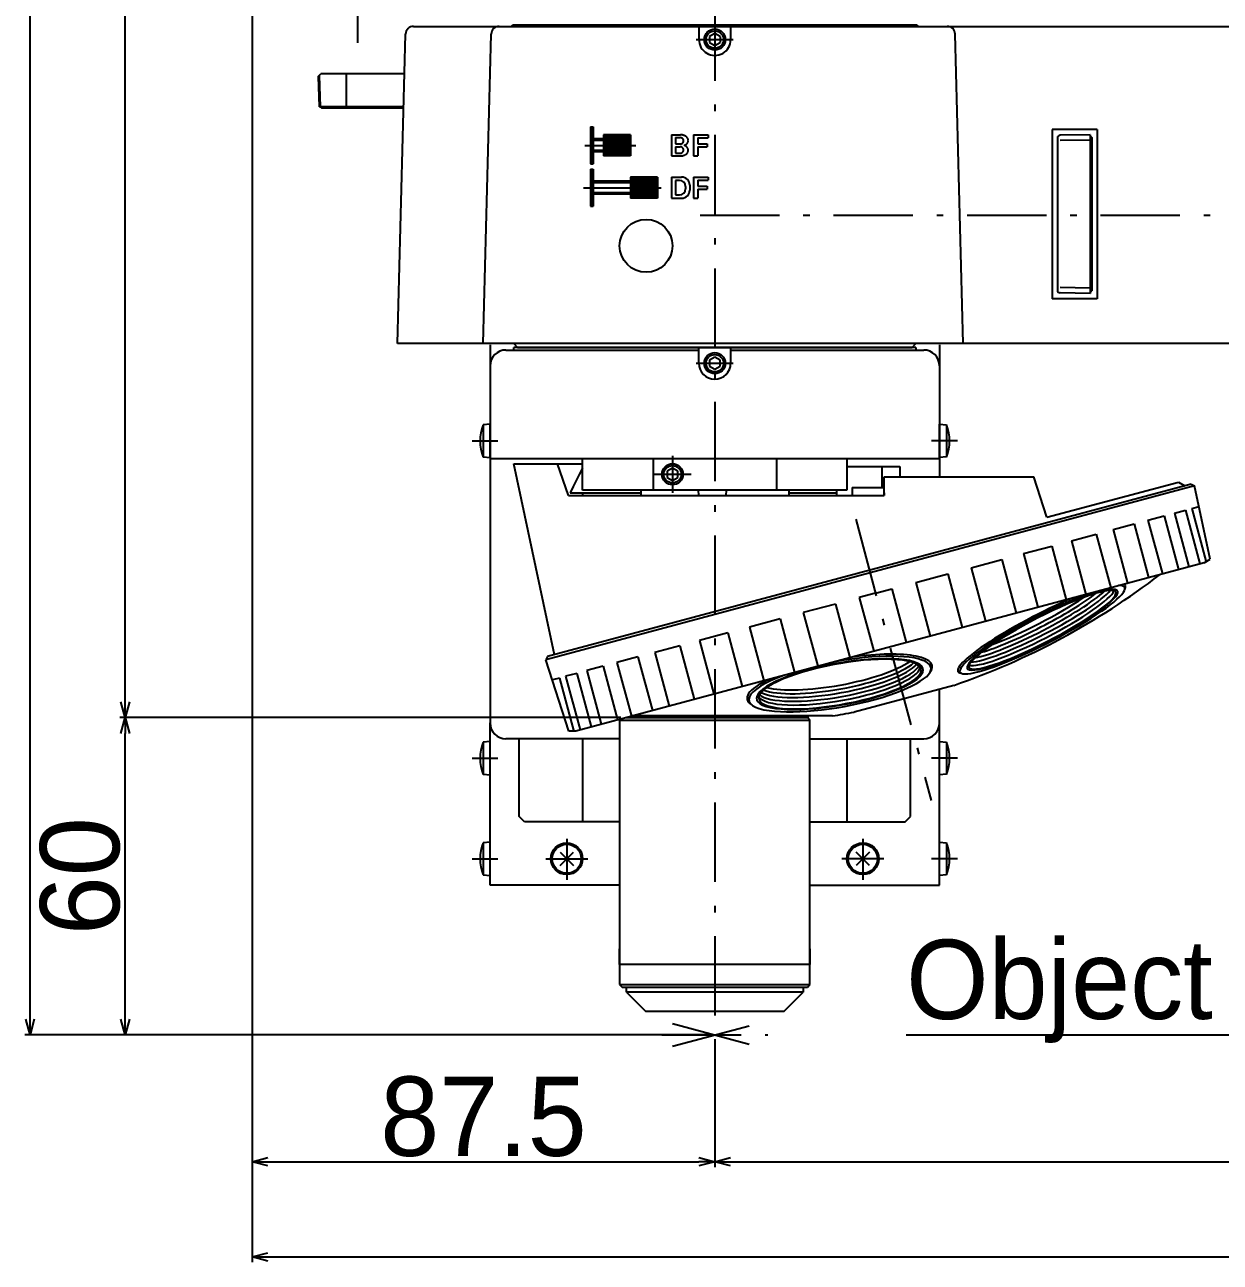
# Model space of a CAD drawing. Header units: millimetres. Extents: x -101 to 1189, y 101 to 982.
# Drawn here: x 717.2 to 943.3, y 118.9 to 352.9 of the extents above; entities that cross this region are included whole.
import ezdxf

# ---------------------------------------------------------------- set-up
doc = ezdxf.new("R2010")
doc.units = ezdxf.units.MM
doc.linetypes.add('DASHDOT', pattern=[50.5, 30, -9, 2.5, -9])
for name, color, linetype in [('1', 7, 'Continuous'), ('2', 134, 'Continuous'), ('3', 214, 'Continuous')]:
    doc.layers.add(name, color=color, linetype=linetype)
doc.styles.get("Standard").update_dxf_attribs({"font": 'strkfont.shx', "bigfont": 'bigstrkfont.shx'})

# ---------------------------------------------------------------- blocks, each defined once
blk = doc.blocks.new('_Open30')
at = {"color": 0, "lineweight": -2}
for p, q in [((-1, 0.268), (0, 0)), ((0, 0), (-1, -0.268)), ((0, 0), (-1, 0))]:
    blk.add_line(p, q, dxfattribs=at)

msp = doc.modelspace()

# ---------------------------------------------------------------- linework, layer by layer
at = {"layer": '1', "color": 7, "linetype": 'Continuous'}
for p, q in [((787.69, 292.59), (789.22, 351.13)), ((790.72, 352.59), (1077.37, 352.59)), ((803.88, 292.59), (805.41, 351.13)), ((809.19, 352.59), (809.49, 352.89)), ((809.49, 352.89), (885.89, 352.89)), ((844.69, 352.59), (844.69, 350.05)), ((847.69, 351.25), (846.69, 350.67)), ((848.69, 350.67), (847.69, 351.25)), ((850.69, 352.59), (850.69, 350.05)), ((885.89, 352.89), (886.19, 352.59)), ((894.67, 292.59), (893.14, 351.13)), ((846.69, 350.67), (846.69, 349.51)), ((846.69, 349.51), (847.69, 348.94)), ((847.69, 348.94), (848.69, 349.51)), ((848.69, 350.67), (848.69, 349.51)), ((772.7, 343.09), (773.17, 343.59)), ((772.7, 343.09), (772.85, 337.39)), ((772.89, 343.3), (773.05, 337.4)), ((789.03, 343.59), (773.17, 343.59)), ((777.99, 343.59), (777.99, 337.09)), ((788.86, 337.39), (772.85, 337.39)), ((773.05, 337.39), (773.35, 337.09)), ((788.86, 337.09), (773.35, 337.09)), ((824.17, 333.58), (824.17, 326.58)), ((824.3, 333.58), (824.17, 333.45)), ((824.43, 333.58), (824.17, 333.32)), ((824.57, 333.58), (824.17, 333.18)), ((824.17, 333.58), (824.66, 333.58)), ((824.66, 333.55), (824.17, 333.05)), ((824.66, 333.41), (824.17, 332.91)), ((824.66, 333.28), (824.17, 332.78)), ((824.66, 333.14), (824.17, 332.64)), ((824.66, 333.01), (824.17, 332.51)), ((824.66, 332.87), (824.17, 332.37)), ((824.66, 332.74), (824.17, 332.24)), ((824.66, 332.6), (824.17, 332.1)), ((824.66, 332.47), (824.17, 331.97)), ((824.66, 332.34), (824.17, 331.84)), ((824.66, 333.58), (824.66, 331.33)), ((911.49, 333.09), (911.49, 301.09)), ((919.99, 333.09), (911.49, 333.09)), ((919.99, 333.09), (919.99, 301.09)), ((824.66, 332.2), (824.17, 331.7)), ((824.66, 332.07), (824.17, 331.57)), ((824.66, 331.93), (824.17, 331.43)), ((824.66, 331.8), (824.17, 331.3)), ((824.66, 331.66), (824.17, 331.16)), ((824.66, 331.53), (824.17, 331.03)), ((824.66, 331.39), (824.17, 330.89)), ((824.74, 331.33), (824.17, 330.76)), ((824.88, 331.33), (824.17, 330.62)), ((824.66, 330.99), (824.17, 330.49)), ((824.66, 330.85), (824.17, 330.35)), ((824.66, 330.72), (824.17, 330.22)), ((824.66, 330.58), (824.17, 330.08)), ((824.66, 330.45), (824.17, 329.95)), ((824.66, 330.31), (824.17, 329.81)), ((824.66, 330.18), (824.17, 329.68)), ((824.66, 330.05), (824.17, 329.55)), ((826.67, 331.33), (824.66, 331.33)), ((824.66, 331.03), (824.66, 329.13)), ((826.67, 331.03), (824.66, 331.03)), ((825.01, 331.33), (824.71, 331.03)), ((825.15, 331.33), (824.85, 331.03)), ((825.28, 331.33), (824.98, 331.03)), ((825.42, 331.33), (825.12, 331.03)), ((825.55, 331.33), (825.25, 331.03)), ((825.68, 331.33), (825.38, 331.03)), ((825.82, 331.33), (825.52, 331.03)), ((825.95, 331.33), (825.65, 331.03)), ((826.09, 331.33), (825.79, 331.03)), ((826.22, 331.33), (825.92, 331.03)), ((826.36, 331.33), (826.06, 331.03)), ((826.49, 331.33), (826.19, 331.03)), ((826.63, 331.33), (826.33, 331.03)), ((826.67, 331.24), (826.46, 331.03)), ((826.67, 331.1), (826.6, 331.03)), ((828.86, 332.08), (826.67, 329.89)), ((828.99, 332.08), (826.67, 329.76)), ((829.13, 332.08), (826.67, 329.62)), ((828.72, 332.08), (826.67, 330.02)), ((829.26, 332.08), (826.67, 329.49)), ((829.4, 332.08), (826.67, 329.35)), ((829.53, 332.08), (826.67, 329.22)), ((829.67, 332.08), (826.67, 329.08)), ((829.8, 332.08), (826.67, 328.95)), ((829.94, 332.08), (826.67, 328.81)), ((830.07, 332.08), (826.67, 328.68)), ((830.21, 332.08), (826.67, 328.54)), ((830.34, 332.08), (826.67, 328.41)), ((830.48, 332.08), (826.67, 328.27)), ((830.61, 332.08), (826.67, 328.14)), ((826.7, 332.08), (826.67, 332.05)), ((826.84, 332.08), (826.67, 331.91)), ((826.97, 332.08), (826.67, 331.78)), ((827.11, 332.08), (826.67, 331.64)), ((827.24, 332.08), (826.67, 331.51)), ((826.67, 332.08), (826.67, 331.33)), ((827.38, 332.08), (826.67, 331.37)), ((827.51, 332.08), (826.67, 331.24)), ((827.65, 332.08), (826.67, 331.1)), ((827.78, 332.08), (826.67, 330.97)), ((827.92, 332.08), (826.67, 330.83)), ((828.05, 332.08), (826.67, 330.7)), ((828.19, 332.08), (826.67, 330.56)), ((828.32, 332.08), (826.67, 330.43)), ((828.45, 332.08), (826.67, 330.29)), ((828.59, 332.08), (826.67, 330.16)), ((831.77, 332.08), (826.67, 332.08)), ((826.67, 331.03), (826.67, 329.13)), ((830.74, 332.08), (826.74, 328.08)), ((830.88, 332.08), (826.88, 328.08)), ((831.01, 332.08), (827.01, 328.08)), ((831.15, 332.08), (827.15, 328.08)), ((831.28, 332.08), (827.28, 328.08)), ((831.42, 332.08), (827.42, 328.08)), ((831.55, 332.08), (827.55, 328.08)), ((831.69, 332.08), (827.69, 328.08)), ((831.77, 332.03), (827.82, 328.08)), ((831.77, 331.89), (827.96, 328.08)), ((831.77, 331.76), (828.09, 328.08)), ((831.77, 331.62), (828.23, 328.08)), ((831.77, 331.49), (828.36, 328.08)), ((831.77, 331.35), (828.5, 328.08)), ((831.77, 331.22), (828.63, 328.08)), ((831.77, 331.08), (828.77, 328.08)), ((831.77, 330.95), (828.9, 328.08)), ((831.77, 330.81), (829.03, 328.08)), ((831.77, 330.68), (829.17, 328.08)), ((831.77, 330.54), (829.3, 328.08)), ((831.77, 330.41), (829.44, 328.08)), ((831.77, 330.28), (829.57, 328.08)), ((831.77, 330.14), (829.71, 328.08)), ((831.77, 330.01), (829.84, 328.08)), ((831.77, 332.08), (831.77, 328.08)), ((839.49, 332.08), (839.49, 328.08)), ((839.49, 332.08), (841.21, 332.08)), ((840.26, 331.55), (840.26, 330.35)), ((840.26, 331.55), (841.16, 331.55)), ((840.26, 330.35), (841.17, 330.35)), ((841.26, 332.08), (841.21, 332.08)), ((841.35, 332.08), (841.26, 332.08)), ((841.45, 332.07), (841.35, 332.08)), ((841.54, 332.05), (841.45, 332.07)), ((841.63, 332.03), (841.54, 332.05)), ((841.72, 332.01), (841.63, 332.03)), ((841.81, 331.98), (841.72, 332.01)), ((841.89, 331.95), (841.81, 331.98)), ((841.98, 331.92), (841.89, 331.95)), ((841.9, 330.08), (841.98, 330.12)), ((841.94, 330.07), (841.9, 330.08)), ((842.02, 330.03), (841.94, 330.07)), ((842.05, 331.88), (841.98, 331.92)), ((841.98, 330.12), (842.06, 330.16)), ((842.1, 329.99), (842.02, 330.03)), ((842.13, 331.84), (842.05, 331.88)), ((842.06, 330.16), (842.14, 330.2)), ((842.17, 329.95), (842.1, 329.99)), ((842.2, 331.8), (842.13, 331.84)), ((842.14, 330.2), (842.21, 330.24)), ((842.24, 329.9), (842.17, 329.95)), ((842.27, 331.75), (842.2, 331.8)), ((842.21, 330.24), (842.28, 330.29)), ((842.33, 331.7), (842.27, 331.75)), ((842.28, 330.29), (842.34, 330.34)), ((842.39, 331.65), (842.33, 331.7)), ((842.34, 330.34), (842.4, 330.39)), ((842.45, 331.59), (842.39, 331.65)), ((842.4, 330.39), (842.45, 330.45)), ((842.49, 331.53), (842.45, 331.59)), ((842.45, 330.45), (842.5, 330.51)), ((842.54, 331.47), (842.49, 331.53)), ((842.5, 330.51), (842.54, 330.57)), ((842.58, 331.41), (842.54, 331.47)), ((842.54, 330.57), (842.58, 330.63)), ((842.61, 331.35), (842.58, 331.41)), ((842.58, 330.63), (842.61, 330.69)), ((842.64, 331.29), (842.61, 331.35)), ((842.61, 330.69), (842.64, 330.75)), ((842.66, 331.22), (842.64, 331.29)), ((842.64, 330.75), (842.66, 330.82)), ((842.67, 331.15), (842.66, 331.22)), ((842.66, 330.82), (842.67, 330.89)), ((842.68, 331.09), (842.67, 331.15)), ((842.67, 330.89), (842.68, 330.95)), ((842.69, 331.02), (842.68, 331.09)), ((842.68, 330.95), (842.69, 331.02)), ((843.69, 332.08), (843.69, 328.08)), ((843.69, 332.08), (846.45, 332.08)), ((844.47, 331.52), (844.47, 330.36)), ((844.47, 331.52), (846.45, 331.52)), ((844.47, 330.36), (846.24, 330.36)), ((846.24, 330.36), (846.24, 329.8)), ((846.45, 332.08), (846.45, 331.52)), ((912.49, 331.49), (912.49, 302.7)), ((918.69, 332.09), (912.98, 331.99)), ((918.69, 331.09), (912.99, 330.99)), ((918.69, 332.09), (918.69, 302.09)), ((918.69, 331.89), (918.99, 331.59)), ((918.99, 331.59), (918.99, 302.59)), ((824.66, 329.91), (824.17, 329.41)), ((824.66, 329.78), (824.17, 329.28)), ((824.66, 329.64), (824.17, 329.14)), ((824.66, 329.51), (824.17, 329.01)), ((824.66, 329.37), (824.17, 328.87)), ((824.66, 329.24), (824.17, 328.74)), ((824.7, 329.13), (824.17, 328.6)), ((824.83, 329.13), (824.17, 328.47)), ((824.66, 328.83), (824.17, 328.33)), ((824.66, 328.7), (824.17, 328.2)), ((824.66, 328.56), (824.17, 328.06)), ((824.66, 328.43), (824.17, 327.93)), ((824.66, 328.29), (824.17, 327.79)), ((824.66, 328.16), (824.17, 327.66)), ((824.66, 328.02), (824.17, 327.52)), ((824.66, 327.89), (824.17, 327.39)), ((824.66, 327.76), (824.17, 327.26)), ((824.66, 327.62), (824.17, 327.12)), ((826.67, 329.13), (824.66, 329.13)), ((826.67, 328.83), (824.66, 328.83)), ((824.66, 328.83), (824.66, 326.58)), ((824.97, 329.13), (824.67, 328.83)), ((825.1, 329.13), (824.8, 328.83)), ((825.24, 329.13), (824.94, 328.83)), ((825.37, 329.13), (825.07, 328.83)), ((825.51, 329.13), (825.21, 328.83)), ((825.64, 329.13), (825.34, 328.83)), ((825.77, 329.13), (825.47, 328.83)), ((825.91, 329.13), (825.61, 328.83)), ((826.04, 329.13), (825.74, 328.83)), ((826.18, 329.13), (825.88, 328.83)), ((826.31, 329.13), (826.01, 328.83)), ((826.45, 329.13), (826.15, 328.83)), ((826.58, 329.13), (826.28, 328.83)), ((826.67, 329.08), (826.42, 328.83)), ((826.67, 328.95), (826.55, 328.83)), ((826.67, 328.83), (826.67, 328.08)), ((831.77, 328.08), (826.67, 328.08)), ((831.77, 329.87), (829.98, 328.08)), ((831.77, 329.74), (830.11, 328.08)), ((831.77, 329.6), (830.25, 328.08)), ((831.77, 329.47), (830.38, 328.08)), ((831.77, 329.33), (830.52, 328.08)), ((831.77, 329.2), (830.65, 328.08)), ((831.77, 329.06), (830.79, 328.08)), ((831.77, 328.93), (830.92, 328.08)), ((831.77, 328.79), (831.06, 328.08)), ((831.77, 328.66), (831.19, 328.08)), ((831.77, 328.52), (831.32, 328.08)), ((831.77, 328.39), (831.46, 328.08)), ((831.77, 328.25), (831.59, 328.08)), ((831.77, 328.12), (831.73, 328.08)), ((839.49, 328.08), (841.21, 328.08)), ((840.26, 329.82), (840.26, 328.62)), ((840.26, 329.82), (841.17, 329.82)), ((840.26, 328.62), (841.16, 328.62)), ((841.21, 328.08), (841.31, 328.09)), ((841.31, 328.09), (841.4, 328.1)), ((841.4, 328.1), (841.5, 328.11)), ((841.5, 328.11), (841.59, 328.13)), ((841.59, 328.13), (841.68, 328.15)), ((841.68, 328.15), (841.77, 328.17)), ((841.77, 328.17), (841.85, 328.2)), ((841.85, 328.2), (841.94, 328.23)), ((841.94, 328.23), (842.02, 328.27)), ((842.02, 328.27), (842.1, 328.31)), ((842.1, 328.31), (842.17, 328.35)), ((842.17, 328.35), (842.24, 328.4)), ((842.31, 329.86), (842.24, 329.9)), ((842.24, 328.4), (842.3, 328.44)), ((842.3, 328.44), (842.37, 328.5)), ((842.37, 329.8), (842.31, 329.86)), ((842.42, 329.75), (842.37, 329.8)), ((842.37, 328.5), (842.42, 328.55)), ((842.47, 329.69), (842.42, 329.75)), ((842.42, 328.55), (842.47, 328.61)), ((842.52, 329.63), (842.47, 329.69)), ((842.47, 328.61), (842.52, 328.67)), ((842.56, 329.57), (842.52, 329.63)), ((842.52, 328.67), (842.56, 328.73)), ((842.6, 329.51), (842.56, 329.57)), ((842.56, 328.73), (842.6, 328.79)), ((842.62, 329.45), (842.6, 329.51)), ((842.6, 328.79), (842.62, 328.85)), ((842.65, 329.38), (842.62, 329.45)), ((842.62, 328.85), (842.65, 328.92)), ((842.67, 329.32), (842.65, 329.38)), ((842.65, 328.92), (842.67, 328.98)), ((842.68, 329.25), (842.67, 329.32)), ((842.67, 328.98), (842.68, 329.05)), ((842.68, 329.18), (842.68, 329.25)), ((842.68, 329.12), (842.68, 329.18)), ((842.68, 329.05), (842.68, 329.12)), ((843.69, 328.08), (844.47, 328.08)), ((844.47, 329.8), (844.47, 328.08)), ((844.47, 329.8), (846.24, 329.8)), ((824.66, 327.49), (824.17, 326.99)), ((824.66, 327.35), (824.17, 326.85)), ((824.66, 327.22), (824.17, 326.72)), ((824.66, 327.08), (824.17, 326.58)), ((824.17, 326.58), (824.66, 326.58)), ((824.17, 325.58), (824.17, 318.58)), ((824.17, 325.58), (824.17, 325.58)), ((824.3, 325.58), (824.17, 325.44)), ((824.44, 325.58), (824.17, 325.31)), ((824.17, 325.58), (824.66, 325.58)), ((824.57, 325.58), (824.17, 325.18)), ((824.66, 325.54), (824.17, 325.04)), ((824.66, 325.41), (824.17, 324.91)), ((824.66, 325.27), (824.17, 324.77)), ((824.66, 326.95), (824.3, 326.58)), ((824.66, 326.81), (824.44, 326.58)), ((824.66, 326.68), (824.57, 326.58)), ((824.66, 325.58), (824.66, 323.33)), ((824.66, 325.14), (824.17, 324.64)), ((824.66, 325), (824.17, 324.5)), ((824.66, 324.87), (824.17, 324.37)), ((824.66, 324.73), (824.17, 324.23)), ((824.66, 324.6), (824.17, 324.1)), ((824.66, 324.46), (824.17, 323.96)), ((824.66, 324.33), (824.17, 323.83)), ((824.66, 324.19), (824.17, 323.69)), ((824.66, 324.06), (824.17, 323.56)), ((824.66, 323.92), (824.17, 323.42)), ((824.66, 323.79), (824.17, 323.29)), ((824.66, 323.65), (824.17, 323.15)), ((824.66, 323.52), (824.17, 323.02)), ((824.66, 323.39), (824.17, 322.89)), ((824.75, 323.33), (824.17, 322.75)), ((824.88, 323.33), (824.17, 322.62)), ((824.66, 322.98), (824.17, 322.48)), ((831.77, 323.33), (824.66, 323.33)), ((824.66, 323.03), (824.66, 321.13)), ((831.77, 323.03), (824.66, 323.03)), ((825.02, 323.33), (824.72, 323.03)), ((825.15, 323.33), (824.85, 323.03)), ((825.29, 323.33), (824.99, 323.03)), ((825.42, 323.33), (825.12, 323.03)), ((825.56, 323.33), (825.26, 323.03)), ((825.69, 323.33), (825.39, 323.03)), ((825.83, 323.33), (825.53, 323.03)), ((825.96, 323.33), (825.66, 323.03)), ((826.1, 323.33), (825.8, 323.03)), ((826.23, 323.33), (825.93, 323.03)), ((826.37, 323.33), (826.06, 323.03)), ((826.5, 323.33), (826.2, 323.03)), ((826.63, 323.33), (826.33, 323.03)), ((826.77, 323.33), (826.47, 323.03)), ((826.9, 323.33), (826.6, 323.03)), ((827.04, 323.33), (826.74, 323.03)), ((827.17, 323.33), (826.87, 323.03)), ((827.31, 323.33), (827.01, 323.03)), ((827.44, 323.33), (827.14, 323.03)), ((827.58, 323.33), (827.28, 323.03)), ((827.71, 323.33), (827.41, 323.03)), ((827.85, 323.33), (827.55, 323.03)), ((827.98, 323.33), (827.68, 323.03)), ((828.12, 323.33), (827.82, 323.03)), ((828.25, 323.33), (827.95, 323.03)), ((828.39, 323.33), (828.09, 323.03)), ((828.52, 323.33), (828.22, 323.03)), ((828.65, 323.33), (828.35, 323.03)), ((828.79, 323.33), (828.49, 323.03)), ((828.92, 323.33), (828.62, 323.03)), ((829.06, 323.33), (828.76, 323.03)), ((829.19, 323.33), (828.89, 323.03)), ((829.33, 323.33), (829.03, 323.03)), ((829.46, 323.33), (829.16, 323.03)), ((829.6, 323.33), (829.3, 323.03)), ((829.73, 323.33), (829.43, 323.03)), ((829.87, 323.33), (829.57, 323.03)), ((830, 323.33), (829.7, 323.03)), ((830.14, 323.33), (829.84, 323.03)), ((830.27, 323.33), (829.97, 323.03)), ((830.41, 323.33), (830.11, 323.03)), ((830.54, 323.33), (830.24, 323.03)), ((830.68, 323.33), (830.38, 323.03)), ((830.81, 323.33), (830.51, 323.03)), ((830.94, 323.33), (830.64, 323.03)), ((831.08, 323.33), (830.78, 323.03)), ((831.21, 323.33), (830.91, 323.03)), ((831.35, 323.33), (831.05, 323.03)), ((831.48, 323.33), (831.18, 323.03)), ((831.62, 323.33), (831.32, 323.03)), ((831.75, 323.33), (831.45, 323.03)), ((831.77, 323.21), (831.59, 323.03)), ((831.77, 323.08), (831.72, 323.03)), ((835.33, 324.08), (831.77, 320.52)), ((835.47, 324.08), (831.77, 320.38)), ((835.6, 324.08), (831.77, 320.25)), ((835.74, 324.08), (831.77, 320.11)), ((835.2, 324.08), (831.77, 320.65)), ((833.18, 324.08), (831.77, 322.67)), ((833.31, 324.08), (831.77, 322.54)), ((833.45, 324.08), (831.77, 322.4)), ((833.58, 324.08), (831.77, 322.27)), ((833.72, 324.08), (831.77, 322.13)), ((833.85, 324.08), (831.77, 322)), ((833.98, 324.08), (831.77, 321.86)), ((834.12, 324.08), (831.77, 321.73)), ((834.25, 324.08), (831.77, 321.6)), ((834.39, 324.08), (831.77, 321.46)), ((834.52, 324.08), (831.77, 321.33)), ((834.66, 324.08), (831.77, 321.19)), ((834.79, 324.08), (831.77, 321.06)), ((834.93, 324.08), (831.77, 320.92)), ((835.06, 324.08), (831.77, 320.79)), ((836.87, 324.08), (831.77, 324.08)), ((832.91, 324.08), (831.77, 322.94)), ((833.04, 324.08), (831.77, 322.81)), ((832.5, 324.08), (831.77, 323.35)), ((832.64, 324.08), (831.77, 323.21)), ((832.77, 324.08), (831.77, 323.08)), ((831.83, 324.08), (831.77, 324.02)), ((831.96, 324.08), (831.77, 323.89)), ((832.1, 324.08), (831.77, 323.75)), ((832.23, 324.08), (831.77, 323.62)), ((832.37, 324.08), (831.77, 323.48)), ((831.77, 324.08), (831.77, 323.33)), ((831.77, 323.03), (831.77, 321.13)), ((835.87, 324.08), (831.87, 320.08)), ((836, 324.08), (832.01, 320.08)), ((836.14, 324.08), (832.14, 320.08)), ((836.27, 324.08), (832.27, 320.08)), ((836.41, 324.08), (832.41, 320.08)), ((836.54, 324.08), (832.54, 320.08)), ((836.68, 324.08), (832.68, 320.08)), ((836.81, 324.08), (832.81, 320.08)), ((836.87, 324), (832.95, 320.08)), ((836.87, 323.87), (833.08, 320.08)), ((836.87, 323.73), (833.22, 320.08)), ((836.87, 323.6), (833.35, 320.08)), ((836.87, 323.46), (833.49, 320.08)), ((836.87, 323.33), (833.62, 320.08)), ((836.87, 323.19), (833.76, 320.08)), ((836.87, 323.06), (833.89, 320.08)), ((836.87, 322.92), (834.03, 320.08)), ((836.87, 324.08), (836.87, 320.08)), ((839.49, 324.08), (839.49, 320.08)), ((839.49, 324.08), (841.4, 324.08)), ((840.27, 323.46), (840.27, 320.7)), ((841.01, 323.46), (840.27, 323.46)), ((843.69, 324.08), (843.69, 320.08)), ((843.69, 324.08), (846.45, 324.08)), ((844.47, 323.52), (844.47, 322.36)), ((844.47, 323.52), (846.45, 323.52)), ((846.45, 324.08), (846.45, 323.52)), ((824.66, 322.85), (824.17, 322.35)), ((824.66, 322.71), (824.17, 322.21)), ((824.66, 322.58), (824.17, 322.08)), ((824.66, 322.44), (824.17, 321.94)), ((824.66, 322.31), (824.17, 321.81)), ((824.66, 322.17), (824.17, 321.67)), ((824.66, 322.04), (824.17, 321.54)), ((824.66, 321.9), (824.17, 321.4)), ((824.66, 321.77), (824.17, 321.27)), ((824.66, 321.63), (824.17, 321.13)), ((824.66, 321.5), (824.17, 321)), ((824.66, 321.36), (824.17, 320.86)), ((824.66, 321.23), (824.17, 320.73)), ((824.7, 321.13), (824.17, 320.6)), ((824.84, 321.13), (824.17, 320.46)), ((824.66, 320.83), (824.17, 320.33)), ((824.66, 320.69), (824.17, 320.19)), ((831.77, 321.13), (824.66, 321.13)), ((824.66, 320.83), (824.66, 318.58)), ((831.77, 320.83), (824.66, 320.83)), ((824.97, 321.13), (824.67, 320.83)), ((825.11, 321.13), (824.81, 320.83)), ((825.24, 321.13), (824.94, 320.83)), ((825.38, 321.13), (825.08, 320.83)), ((825.51, 321.13), (825.21, 320.83)), ((825.65, 321.13), (825.35, 320.83)), ((825.78, 321.13), (825.48, 320.83)), ((825.92, 321.13), (825.62, 320.83)), ((826.05, 321.13), (825.75, 320.83)), ((826.19, 321.13), (825.89, 320.83)), ((826.32, 321.13), (826.02, 320.83)), ((826.46, 321.13), (826.15, 320.83)), ((826.59, 321.13), (826.29, 320.83)), ((826.72, 321.13), (826.42, 320.83)), ((826.86, 321.13), (826.56, 320.83)), ((826.99, 321.13), (826.69, 320.83)), ((827.13, 321.13), (826.83, 320.83)), ((827.26, 321.13), (826.96, 320.83)), ((827.4, 321.13), (827.1, 320.83)), ((827.53, 321.13), (827.23, 320.83)), ((827.67, 321.13), (827.37, 320.83)), ((827.8, 321.13), (827.5, 320.83)), ((827.94, 321.13), (827.64, 320.83)), ((828.07, 321.13), (827.77, 320.83)), ((828.21, 321.13), (827.91, 320.83)), ((828.34, 321.13), (828.04, 320.83)), ((828.48, 321.13), (828.18, 320.83)), ((828.61, 321.13), (828.31, 320.83)), ((828.74, 321.13), (828.44, 320.83)), ((828.88, 321.13), (828.58, 320.83)), ((829.01, 321.13), (828.71, 320.83)), ((829.15, 321.13), (828.85, 320.83)), ((829.28, 321.13), (828.98, 320.83)), ((829.42, 321.13), (829.12, 320.83)), ((829.55, 321.13), (829.25, 320.83)), ((829.69, 321.13), (829.39, 320.83)), ((829.82, 321.13), (829.52, 320.83)), ((829.96, 321.13), (829.66, 320.83)), ((830.09, 321.13), (829.79, 320.83)), ((830.23, 321.13), (829.93, 320.83)), ((830.36, 321.13), (830.06, 320.83)), ((830.5, 321.13), (830.2, 320.83)), ((830.63, 321.13), (830.33, 320.83)), ((830.77, 321.13), (830.47, 320.83)), ((830.9, 321.13), (830.6, 320.83)), ((831.03, 321.13), (830.73, 320.83)), ((831.17, 321.13), (830.87, 320.83)), ((831.3, 321.13), (831, 320.83)), ((831.44, 321.13), (831.14, 320.83)), ((831.57, 321.13), (831.27, 320.83)), ((831.71, 321.13), (831.41, 320.83)), ((831.77, 321.06), (831.54, 320.83)), ((831.77, 320.92), (831.68, 320.83)), ((831.77, 320.83), (831.77, 320.08)), ((836.87, 322.79), (834.16, 320.08)), ((836.87, 322.65), (834.3, 320.08)), ((836.87, 322.52), (834.43, 320.08)), ((836.87, 322.38), (834.56, 320.08)), ((836.87, 322.25), (834.7, 320.08)), ((836.87, 322.12), (834.83, 320.08)), ((836.87, 321.98), (834.97, 320.08)), ((836.87, 321.85), (835.1, 320.08)), ((836.87, 321.71), (835.24, 320.08)), ((836.87, 321.58), (835.37, 320.08)), ((836.87, 321.44), (835.51, 320.08)), ((836.87, 321.31), (835.64, 320.08)), ((836.87, 321.17), (835.78, 320.08)), ((836.87, 321.04), (835.91, 320.08)), ((836.87, 320.9), (836.05, 320.08)), ((836.87, 320.77), (836.18, 320.08)), ((836.87, 320.63), (836.32, 320.08)), ((840.27, 320.7), (841.01, 320.7)), ((842.18, 322.3), (842.18, 321.87)), ((842.95, 322.53), (842.95, 321.64)), ((844.47, 322.36), (846.24, 322.36)), ((844.47, 321.8), (844.47, 320.08)), ((844.47, 321.8), (846.24, 321.8)), ((846.24, 322.36), (846.24, 321.8)), ((824.66, 320.56), (824.17, 320.06)), ((824.66, 320.42), (824.17, 319.92)), ((824.66, 320.29), (824.17, 319.79)), ((824.66, 320.15), (824.17, 319.65)), ((824.66, 320.02), (824.17, 319.52)), ((824.66, 319.88), (824.17, 319.38)), ((824.66, 319.75), (824.17, 319.25)), ((824.66, 319.61), (824.17, 319.11)), ((824.66, 319.48), (824.17, 318.98)), ((824.66, 319.34), (824.17, 318.84)), ((824.66, 319.21), (824.17, 318.71)), ((824.66, 319.07), (824.17, 318.58)), ((824.17, 318.58), (824.66, 318.58)), ((824.66, 318.94), (824.31, 318.58)), ((824.66, 318.81), (824.44, 318.58)), ((824.66, 318.67), (824.58, 318.58)), ((836.87, 320.08), (831.77, 320.08)), ((836.87, 320.5), (836.45, 320.08)), ((836.87, 320.36), (836.59, 320.08)), ((836.87, 320.23), (836.72, 320.08)), ((836.87, 320.09), (836.85, 320.08)), ((839.49, 320.08), (841.4, 320.08)), ((843.69, 320.08), (844.47, 320.08)), ((918.69, 302.1), (912.98, 302.2)), ((918.69, 303.1), (912.99, 303.2)), ((918.69, 302.29), (918.99, 302.59)), ((919.99, 301.09), (911.49, 301.09)), ((1054.19, 292.59), (787.69, 292.59)), ((809.69, 292.59), (810.39, 291.89)), ((884.99, 291.89), (885.69, 292.59)), ((805.19, 292.39), (805.19, 220.89)), ((808.19, 291.39), (844.69, 291.39)), ((885.69, 291.89), (809.69, 291.89)), ((809.69, 291.39), (809.69, 291.89)), ((810.39, 291.89), (884.99, 291.89)), ((844.69, 288.89), (844.69, 291.89)), ((850.69, 291.89), (850.69, 288.89)), ((850.69, 291.39), (887.19, 291.39)), ((885.69, 291.89), (885.69, 291.39)), ((890.19, 292.39), (890.19, 288.39)), ((847.69, 290.05), (846.69, 289.47)), ((846.69, 289.47), (846.69, 288.31)), ((846.69, 288.31), (847.69, 287.74)), ((848.69, 289.47), (847.69, 290.05)), ((847.69, 287.74), (848.69, 288.31)), ((848.69, 288.31), (848.69, 289.47)), ((890.19, 288.39), (890.19, 267.39)), ((805.19, 277.34), (803.89, 277.23)), ((803.89, 277.23), (803.89, 271.16)), ((805.19, 271.04), (805.19, 277.34)), ((890.19, 271.04), (890.19, 277.34)), ((890.19, 277.34), (891.49, 277.23)), ((891.49, 277.23), (891.49, 271.16)), ((803.89, 271.16), (805.19, 271.04)), ((805.19, 270.89), (890.19, 270.89)), ((809.69, 269.89), (817.94, 269.89)), ((817.37, 233.78), (809.69, 269.89)), ((817.94, 269.89), (822.69, 269.89)), ((820, 263.89), (817.94, 269.89)), ((822.69, 264.89), (822.69, 270.89)), ((836.03, 270.89), (836.03, 264.89)), ((859.35, 270.89), (859.35, 264.89)), ((872.69, 270.89), (872.69, 264.89)), ((872.69, 269.39), (882.69, 269.39)), ((879.31, 265.39), (879.31, 269.39)), ((882.69, 269.39), (882.69, 267.39)), ((891.49, 271.16), (890.19, 271.04)), ((822.07, 267.88), (821.46, 266.73)), ((822.7, 269.02), (822.07, 267.88)), ((839.69, 269.05), (838.69, 268.47)), ((838.69, 268.47), (838.69, 267.31)), ((838.69, 267.31), (839.69, 266.74)), ((840.69, 268.47), (839.69, 269.05)), ((839.69, 266.74), (840.69, 267.31)), ((840.69, 267.31), (840.69, 268.47)), ((879.69, 267.39), (908.01, 267.39)), ((879.69, 263.89), (879.69, 267.39)), ((910.49, 259.77), (908.01, 267.39)), ((938.4, 265.69), (815.73, 232.82)), ((937.79, 266.05), (816.08, 233.44)), ((820.88, 265.56), (820.33, 264.39)), ((821.46, 266.73), (820.88, 265.56)), ((872.69, 264.89), (822.69, 264.89)), ((833.69, 264.89), (833.69, 263.89)), ((844.57, 264.89), (844.62, 263.89)), ((849.86, 264.89), (849.8, 263.89)), ((861.69, 264.89), (861.69, 263.89)), ((870.69, 264.89), (870.69, 263.89)), ((873.69, 265.39), (879.69, 265.39)), ((873.69, 265.39), (873.69, 263.89)), ((910.49, 259.77), (935.36, 266.43)), ((935.36, 266.43), (936.58, 265.72)), ((937.79, 266.05), (938.4, 265.69)), ((941.35, 251.82), (938.4, 265.69)), ((820, 263.89), (879.69, 263.89)), ((820.33, 264.39), (833.69, 264.39)), ((822.7, 264.39), (822.7, 264.14)), ((822.7, 264.14), (822.7, 263.89)), ((861.69, 264.39), (870.69, 264.39)), ((875.69, 263.89), (876.54, 263.89)), ((878.84, 263.89), (879.69, 263.89)), ((879.69, 264.39), (879.69, 263.89)), ((929.61, 259.2), (932.7, 260.02)), ((932.7, 260.02), (935.41, 249.88)), ((934.61, 260.54), (936.72, 261.1)), ((934.61, 260.54), (937.33, 250.39)), ((936.72, 261.1), (939.44, 250.96)), ((937.9, 261.42), (939.24, 261.78)), ((937.9, 261.42), (940.61, 251.27)), ((923.05, 257.44), (927.01, 258.5)), ((923.05, 257.44), (925.76, 247.3)), ((927.01, 258.5), (929.73, 248.36)), ((929.61, 259.2), (932.33, 249.06)), ((915.12, 255.31), (919.84, 256.58)), ((915.12, 255.31), (917.83, 245.17)), ((919.84, 256.58), (922.56, 246.44)), ((906.06, 252.89), (911.4, 254.32)), ((906.06, 252.89), (908.78, 242.74)), ((911.4, 254.32), (914.12, 244.18)), ((940.22, 251.17), (821.42, 219.34)), ((896.16, 250.23), (901.95, 251.79)), ((901.95, 251.79), (904.67, 241.64)), ((940.22, 251.17), (941.35, 251.82)), ((885.7, 247.43), (891.78, 249.06)), ((891.78, 249.06), (894.49, 238.92)), ((896.16, 250.23), (898.87, 240.09)), ((878.1, 245.4), (881.19, 246.22)), ((881.19, 246.22), (883.9, 236.08)), ((885.7, 247.43), (888.42, 237.29)), ((870.5, 243.36), (864.43, 241.73)), ((870.5, 243.36), (873.22, 233.22)), ((878.1, 245.4), (875.02, 244.57)), ((875.02, 244.57), (877.74, 234.43)), ((864.43, 241.73), (867.15, 231.59)), ((860.05, 240.56), (854.25, 239)), ((854.25, 239), (856.97, 228.86)), ((860.05, 240.56), (862.77, 230.42)), ((850.14, 237.9), (844.8, 236.47)), ((844.8, 236.47), (847.52, 226.33)), ((850.14, 237.9), (852.86, 227.76)), ((841.09, 235.48), (836.36, 234.21)), ((836.36, 234.21), (839.08, 224.07)), ((841.09, 235.48), (843.81, 225.34)), ((816.08, 233.44), (815.73, 232.82)), ((820.11, 219.34), (815.73, 232.82)), ((833.16, 233.35), (829.19, 232.29)), ((829.19, 232.29), (831.91, 222.15)), ((833.16, 233.35), (835.88, 223.21)), ((818.31, 229.37), (816.97, 229.01)), ((818.31, 229.37), (821.03, 219.23)), ((821.59, 230.25), (819.48, 229.69)), ((819.48, 229.69), (822.2, 219.55)), ((821.59, 230.25), (824.31, 220.11)), ((826.59, 231.59), (823.51, 230.77)), ((823.51, 230.77), (826.23, 220.62)), ((826.59, 231.59), (829.31, 221.45)), ((892.87, 227.97), (874.03, 222.92)), ((890.19, 190.19), (890.19, 227.25)), ((874.22, 222.97), (874.03, 222.92)), ((805.19, 190.19), (805.19, 220.89)), ((829.69, 221.39), (829.91, 221.61)), ((829.69, 221.39), (829.69, 171.39)), ((829.69, 221.39), (865.69, 221.39)), ((830.95, 221.89), (865.19, 221.89)), ((830.95, 221.89), (865.19, 221.89)), ((865.19, 221.89), (830.96, 221.89)), ((869.95, 222.19), (832.07, 222.19)), ((867.81, 222.19), (832.07, 222.19)), ((865.49, 222.19), (865.19, 221.89)), ((865.49, 222.19), (865.19, 221.89)), ((865.69, 221.39), (865.19, 221.89)), ((865.69, 171.39), (865.69, 221.39)), ((829.69, 217.89), (808.19, 217.89)), ((829.69, 217.89), (808.19, 217.89)), ((810.69, 203.19), (810.69, 217.89)), ((821.42, 219.34), (820.11, 219.34)), ((822.69, 217.89), (822.69, 202.19)), ((865.69, 217.89), (887.19, 217.89)), ((865.69, 217.89), (887.19, 217.89)), ((872.69, 217.89), (872.69, 202.19)), ((884.69, 203.19), (884.69, 217.89)), ((805.19, 217.34), (803.89, 217.23)), ((803.89, 217.23), (803.89, 211.16)), ((805.19, 211.04), (805.19, 217.34)), ((890.19, 211.04), (890.19, 217.34)), ((890.19, 217.34), (891.49, 217.23)), ((891.49, 217.23), (891.49, 211.16)), ((803.89, 211.16), (805.19, 211.04)), ((891.49, 211.16), (890.19, 211.04)), ((811.69, 202.19), (810.69, 203.19)), ((829.69, 202.19), (811.69, 202.19)), ((865.69, 202.19), (883.69, 202.19)), ((883.69, 202.19), (884.69, 203.19)), ((805.19, 198.34), (803.89, 198.23)), ((803.89, 198.23), (803.89, 192.16)), ((805.19, 192.04), (805.19, 198.34)), ((890.19, 198.34), (891.49, 198.23)), ((890.19, 192.04), (890.19, 198.34)), ((891.49, 198.23), (891.49, 192.16)), ((818.42, 193.92), (820.96, 196.46)), ((818.42, 196.46), (820.96, 193.92)), ((876.96, 193.92), (874.42, 196.46)), ((876.96, 196.46), (874.42, 193.92)), ((803.89, 192.16), (805.19, 192.04)), ((891.49, 192.16), (890.19, 192.04)), ((829.69, 190.19), (805.19, 190.19)), ((865.69, 190.19), (890.19, 190.19)), ((829.69, 175.19), (829.69, 178.19)), ((865.69, 178.19), (865.69, 175.19)), ((865.69, 175.19), (829.69, 175.19)), ((829.69, 171.39), (865.69, 171.39)), ((829.69, 171.39), (830.19, 170.89)), ((830.19, 170.89), (865.19, 170.89)), ((830.99, 169.99), (830.99, 170.89)), ((864.39, 170.89), (864.39, 169.99)), ((865.19, 170.89), (865.69, 171.39)), ((864.39, 169.99), (830.99, 169.99)), ((830.99, 169.99), (834.59, 166.39)), ((860.79, 166.39), (864.39, 169.99)), ((834.59, 166.39), (860.79, 166.39))]:
    msp.add_line(p, q, dxfattribs=at)
for centre, radius in [((847.69, 350.09), 2), ((847.69, 350.09), 1.65), ((834.69, 311.09), 5), ((847.69, 288.89), 2), ((847.69, 288.89), 1.65), ((839.69, 267.89), 2), ((839.69, 267.89), 1.65), ((819.69, 195.19), 3), ((819.69, 195.19), 2.75), ((875.69, 195.19), 3), ((875.69, 195.19), 2.75)]:
    msp.add_circle(centre, radius, dxfattribs=at)
for centre, radius, start, end in [((790.72, 351.09), 1.5, 90, 178.5008), ((806.91, 351.09), 1.5, 90, 178.5008), ((891.64, 351.09), 1.5, 1.4992, 90), ((847.69, 350.09), 3, 179.269, 0), ((841.16, 330.95), 0.602, 270, 90.8113), ((912.99, 331.49), 0.5, 91, 180.0002), ((841.16, 329.22), 0.602, 269.7252, 90), ((841.01, 322.3), 1.16, 0, 90), ((841.4, 322.53), 1.55, 0, 90), ((841.01, 321.87), 1.16, 270, 0), ((841.4, 321.64), 1.55, 270, 0), ((912.99, 302.7), 0.5, 179.9997, 269), ((808.19, 288.39), 3, 90, 180), ((887.19, 288.39), 3, 360, 90), ((847.69, 288.89), 3, 180, 0), ((811.27, 274.19), 7.98, 157.6435, 202.3565), ((884.11, 274.19), 7.98, 337.6435, 22.3565), ((847.69, 358.89), 138.5, 289.0365, 307.454), ((847.69, 358.89), 138.5, 279.2474, 280.9635), ((808.19, 220.89), 3, 180, 270), ((808.19, 220.89), 3, 180, 270), ((887.19, 220.89), 3, 270, 0), ((887.19, 220.89), 3, 270, 0), ((811.27, 214.19), 7.98, 157.6435, 202.3565), ((884.11, 214.19), 7.98, 337.6435, 22.3565), ((811.27, 195.19), 7.98, 157.6435, 202.3565), ((884.11, 195.19), 7.98, 337.6435, 22.3565)]:
    msp.add_arc(centre, radius, start, end, dxfattribs=at)
for centre, major_axis, ratio, start_param, end_param in [((909.65, 238.49), (15.56, 8.01), 0.15213, -5.374967, -0.016395), ((909.65, 238.49), (14.23, 7.32), 0.152133, -6.29958, -0.016395), ((909.65, 238.49), (13.87, 7.14), 0.152134, -6.29958, -0.016395), ((909.31, 239.15), (13.87, 7.14), 0.152128, -2.984672, -0.156884), ((908.97, 239.81), (13.87, 7.14), 0.152126, -2.823777, -0.317804), ((908.63, 240.47), (13.87, 7.14), 0.152134, -2.653781, -0.48782), ((909.65, 238.49), (15.56, 8.01), 0.15213, -0.016395, 0.315632), ((909.51, 238.76), (15.83, 8.14), 0.152131, -0.016395, 0.111561), ((909.51, 238.76), (15.83, 8.14), 0.152131, -0.208915, -0.016395), ((909.51, 238.76), (15.83, 8.14), 0.152131, -5.170899, -2.932655), ((908.29, 241.13), (13.87, 7.14), 0.152128, -2.466503, -0.675081), ((907.95, 241.79), (13.87, 7.14), 0.152135, -2.24505, -0.896541), ((871.31, 228.52), (17.51, 3.17), 0.246152, -0.289007, 1.394916), ((871.36, 228.23), (15.74, 2.85), 0.246151, -5.644539, 0.638646), ((871.36, 228.23), (15.34, 2.78), 0.246151, -5.644537, 0.638648), ((871.1, 229.66), (15.34, 2.78), 0.246152, -2.951063, -0.19053), ((870.97, 230.38), (15.34, 2.78), 0.246152, -2.853568, -0.288045), ((870.84, 231.09), (15.34, 2.78), 0.246151, -2.753147, -0.388471), ((870.71, 231.81), (15.34, 2.78), 0.246152, -2.648383, -0.493225), ((871.36, 228.23), (17.22, 3.12), 0.246152, -2.502942, 1.598994), ((871.36, 228.23), (17.22, 3.12), 0.246152, -4.091601, -2.502942), ((871.23, 228.95), (15.34, 2.78), 0.246152, -3.046759, -0.094824), ((871.31, 228.52), (17.51, 3.17), 0.246152, -3.887528, -2.852588)]:
    msp.add_ellipse(centre, major_axis=major_axis, ratio=ratio, start_param=start_param, end_param=end_param, dxfattribs=at)
at = {"layer": '2', "color": 134, "linetype": 'Continuous'}
for p, q in [((718.19, 164.89), (718.19, 606.99)), ((736.19, 224.89), (736.19, 606.99)), ((760.19, 378.89), (760.19, 136.9)), ((760.19, 378.89), (760.19, 118.9)), ((829.95, 221.89), (735.19, 221.89)), ((829.95, 221.89), (735.19, 221.89)), ((736.19, 164.89), (736.19, 218.89)), ((846.69, 161.89), (717.19, 161.89)), ((846.69, 161.89), (735.19, 161.89)), ((847.69, 160.89), (847.69, 136.9)), ((847.69, 160.89), (847.69, 136.9)), ((763.19, 137.9), (844.69, 137.9)), ((850.69, 137.9), (1176.49, 137.9)), ((763.19, 119.9), (1176.49, 119.9))]:
    msp.add_line(p, q, dxfattribs=at)
at = {"layer": '3', "color": 214, "linetype": 'DASHDOT', "ltscale": 0.5}
for p, q in [((847.69, 635.06), (847.69, 155.89)), ((780.19, 349.49), (780.19, 399.19)), ((844.19, 350.09), (851.19, 350.09)), ((823.09, 330.08), (832.76, 330.08)), ((822.83, 322.08), (837.52, 322.08)), ((844.9, 316.89), (1189.49, 316.89)), ((844.19, 288.89), (851.19, 288.89)), ((801.79, 274.19), (806.69, 274.19)), ((893.59, 274.19), (888.69, 274.19)), ((839.69, 271.39), (839.69, 264.39)), ((836.19, 267.89), (843.19, 267.89)), ((874.35, 259.4), (888.6, 206.22)), ((801.79, 214.19), (806.69, 214.19)), ((893.59, 214.19), (888.69, 214.19)), ((819.69, 198.95), (819.69, 191.21)), ((875.69, 198.95), (875.69, 191.21)), ((801.79, 195.19), (806.69, 195.19)), ((815.74, 195.19), (823.67, 195.19)), ((879.64, 195.19), (871.71, 195.19)), ((893.59, 195.19), (888.69, 195.19)), ((839.69, 164.03), (855.69, 159.75)), ((839.69, 159.75), (855.69, 164.03)), ((837.69, 161.89), (857.69, 161.89))]:
    msp.add_line(p, q, dxfattribs=at)

# ---------------------------------------------------------------- block references
at = {"layer": '2', "color": 134, "linetype": 'Continuous', "xscale": 3, "yscale": 3, "zscale": 3}
for p, rotation in [((736.19, 221.89), 270), ((736.19, 221.89), 90), ((718.19, 161.89), 270), ((736.19, 161.89), 270), ((760.19, 137.9), 180), ((847.69, 137.9), 180), ((760.19, 119.9), 180)]:
    msp.add_blockref('_Open30', p, dxfattribs=dict(at, rotation=rotation))
msp.add_blockref('_Open30', (847.69, 137.9), dxfattribs=at)

# ---------------------------------------------------------------- texts
at = {"layer": '2', "color": 134, "linetype": 'Continuous'}
msp.add_text('%%UObject side', height=15, dxfattribs=at).set_placement((883.87, 164.89))
at = {"layer": '2', "color": 134, "linetype": 'Continuous', "insert": (727.69, 191.89), "char_height": 15, "attachment_point": 5, "rotation": 90}
msp.add_mtext('\\A1;60', dxfattribs=at)
at = {"layer": '2', "color": 134, "linetype": 'Continuous', "insert": (803.94, 146.4), "char_height": 15, "attachment_point": 5}
msp.add_mtext('\\A1;87.5', dxfattribs=at)

doc.saveas('drawing.dxf')
